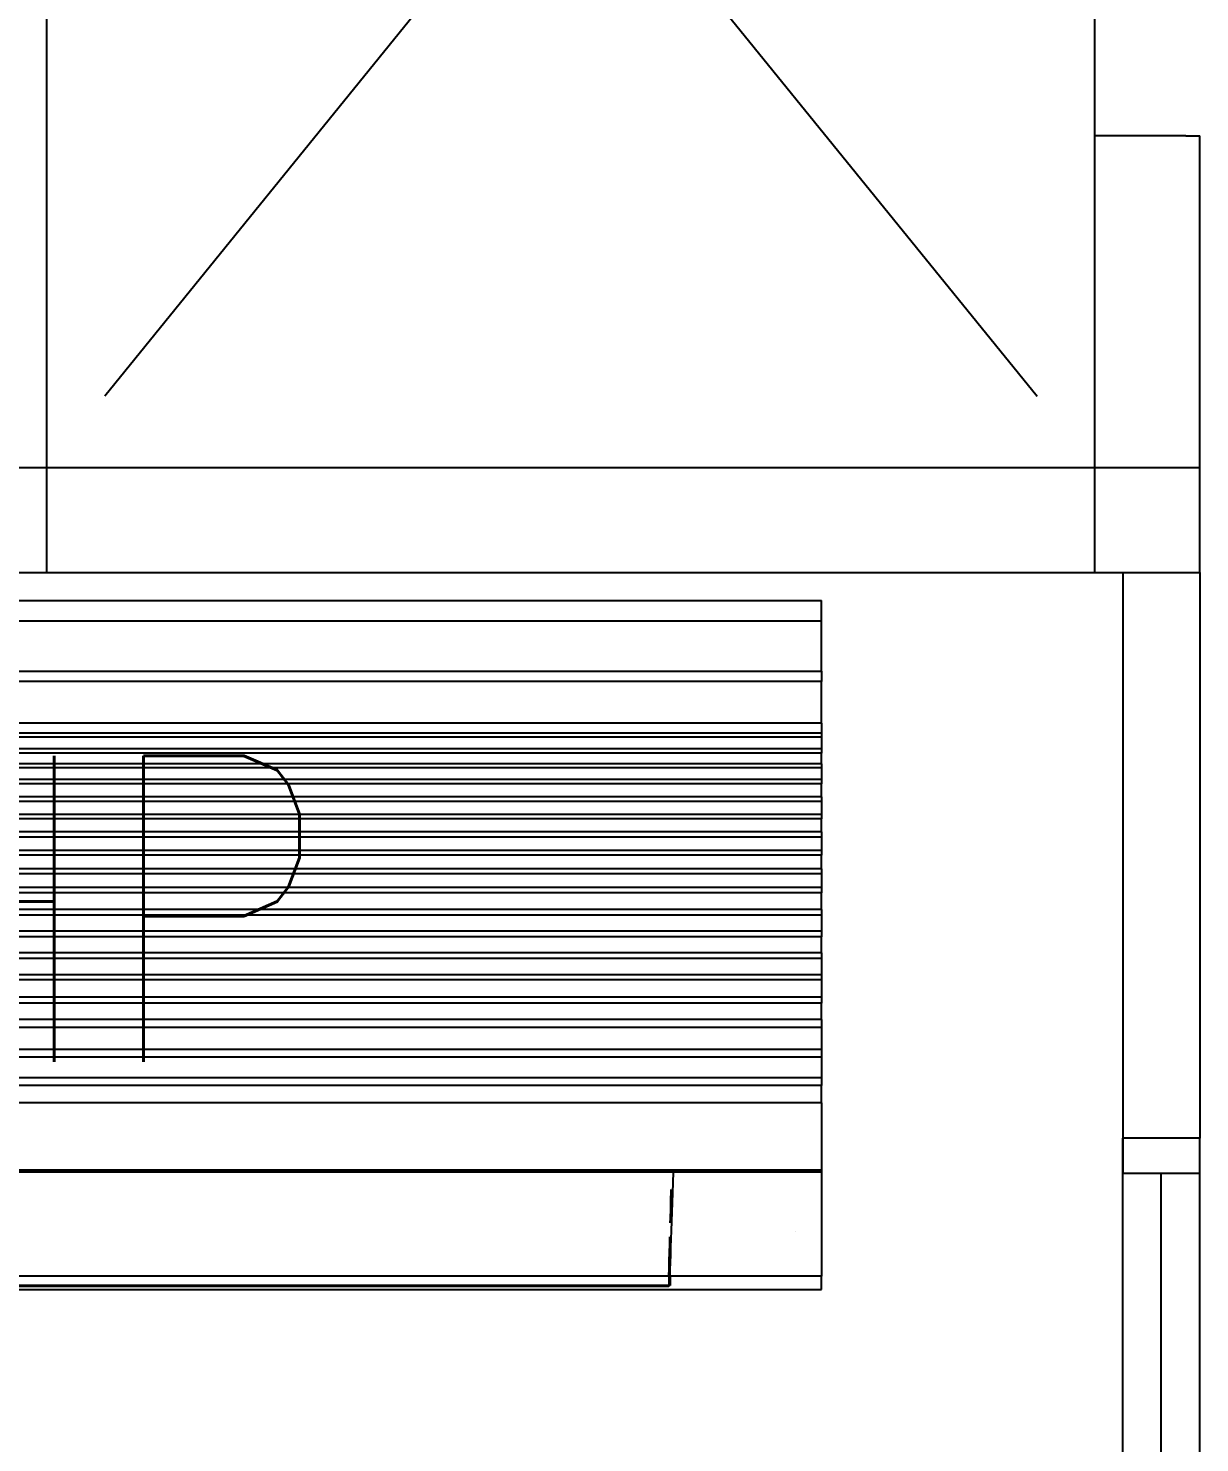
# Model space of a CAD drawing. Header units: inches. Extents: x -86408137 to 595769, y 1041006 to 3160331.
# Drawn here: x 398696 to 400373, y 1071248 to 1073273 of the extents above; entities that cross this region are included whole.
import ezdxf

# ---------------------------------------------------------------- set-up
doc = ezdxf.new("R2010")
doc.units = ezdxf.units.IN
doc.header["$MEASUREMENT"] = 0
doc.linetypes.add('CENTER2', pattern=[1.125, 0.75, -0.125, 0.125, -0.125])
doc.linetypes.add('DASHDOT', pattern=[1, 0.5, -0.25, 0, -0.25])
for name, color, linetype in [('Edges', 7, 'Continuous'), ('GRID', 8, 'CENTER2'), ('LW', 2, 'Continuous'), ('partition', 8, 'Continuous'), ('WALL', 1, 'Continuous'), ('WIN', 9, 'Continuous')]:
    doc.layers.add(name, color=color, linetype=linetype)
doc.styles.add('LAILA', font='romans.shx', dxfattribs={"width": 0.85, "height": 350})

# ---------------------------------------------------------------- blocks, each defined once
blk = doc.blocks.new('air con')
at = {"layer": 'Edges'}
for p, q in [((71.402, 41.898), (152.402, 41.898)), ((152.402, 41.095), (152.402, 41.898)), ((71.402, 41.095), (152.402, 41.095)), ((152.402, 39.122), (152.402, 41.095)), ((71.402, 39.122), (152.402, 39.122)), ((152.402, 39.122), (152.402, 38.724)), ((152.402, 38.724), (71.402, 38.724)), ((152.402, 37.092), (152.402, 38.724)), ((152.402, 37.092), (71.402, 37.092)), ((152.402, 36.701), (71.402, 36.701)), ((152.402, 37.092), (152.402, 36.701)), ((152.402, 36.701), (152.402, 36.542)), ((152.402, 36.542), (71.402, 36.542)), ((152.402, 36.078), (71.402, 36.078)), ((152.402, 36.542), (152.402, 36.078)), ((152.402, 36.078), (152.402, 35.914)), ((152.402, 35.914), (71.402, 35.914)), ((152.402, 35.493), (71.402, 35.493)), ((152.402, 35.493), (152.402, 35.914)), ((152.402, 35.493), (152.402, 35.34)), ((152.402, 35.34), (71.402, 35.34)), ((152.402, 35.34), (152.402, 34.877)), ((152.402, 34.877), (71.402, 34.877)), ((152.402, 34.709), (71.402, 34.709)), ((152.402, 34.877), (152.402, 34.709)), ((152.402, 34.207), (152.402, 34.709)), ((152.402, 34.207), (71.402, 34.207)), ((152.402, 34.022), (71.402, 34.022)), ((152.402, 34.207), (152.402, 34.022)), ((152.402, 34.022), (152.402, 33.51)), ((152.402, 33.51), (71.402, 33.51)), ((152.402, 33.335), (71.402, 33.335)), ((152.402, 33.51), (152.402, 33.335)), ((152.402, 32.826), (152.402, 33.335)), ((152.402, 32.826), (71.402, 32.826)), ((152.402, 32.826), (152.402, 32.625)), ((152.402, 32.625), (71.402, 32.625)), ((152.402, 32.625), (152.402, 32.098)), ((152.402, 32.098), (71.402, 32.098)), ((152.402, 31.911), (71.402, 31.911)), ((152.402, 32.098), (152.402, 31.911)), ((152.402, 31.378), (152.402, 31.911)), ((152.402, 31.378), (71.402, 31.378)), ((152.402, 31.189), (71.402, 31.189)), ((152.402, 31.378), (152.402, 31.189)), ((152.402, 31.189), (152.402, 30.654)), ((152.402, 30.654), (71.402, 30.654)), ((152.402, 30.654), (152.402, 30.439)), ((152.402, 30.439), (71.402, 30.439)), ((152.402, 29.791), (152.402, 30.439)), ((152.402, 29.791), (71.402, 29.791)), ((152.402, 29.562), (71.402, 29.562)), ((152.402, 29.791), (152.402, 29.562)), ((152.402, 29.562), (152.402, 28.935)), ((152.402, 28.935), (71.402, 28.935)), ((152.402, 28.935), (152.402, 28.714)), ((152.402, 28.714), (71.402, 28.714)), ((152.402, 28.092), (152.402, 28.714)), ((152.402, 28.092), (71.402, 28.092)), ((152.402, 27.871), (71.402, 27.871)), ((152.402, 28.092), (152.402, 27.871)), ((152.402, 27.871), (152.402, 27.226)), ((152.402, 27.226), (71.402, 27.226)), ((152.402, 27.226), (152.402, 27.024)), ((152.402, 27.024), (71.402, 27.024)), ((152.402, 27.024), (152.402, 26.349)), ((152.402, 26.349), (71.402, 26.349)), ((152.402, 26.117), (71.402, 26.117)), ((152.402, 26.349), (152.402, 26.117)), ((152.402, 25.469), (152.402, 26.117)), ((152.402, 25.469), (71.402, 25.469)), ((152.402, 25.162), (71.402, 25.162)), ((152.402, 25.469), (152.402, 25.162)), ((152.402, 25.162), (152.402, 24.304)), ((152.402, 24.304), (71.402, 24.304)), ((152.402, 24.002), (71.402, 24.002)), ((152.402, 24.304), (152.402, 24.002)), ((152.402, 24.002), (152.402, 23.184)), ((152.402, 23.184), (71.402, 23.184)), ((152.402, 22.883), (71.402, 22.883)), ((152.402, 23.184), (152.402, 22.883)), ((152.402, 22.213), (152.402, 22.883)), ((152.402, 22.213), (71.402, 22.213)), ((152.402, 22.213), (152.402, 19.568)), ((152.402, 19.568), (71.402, 19.568)), ((152.402, 19.493), (71.402, 19.493)), ((146.588, 19.085), (146.601, 19.493)), ((152.402, 19.568), (152.402, 19.493)), ((152.402, 19.493), (152.402, 15.42)), ((146.575, 18.687), (146.588, 19.085)), ((146.494, 18.035), (146.504, 18.391)), ((146.504, 18.391), (146.514, 18.752)), ((146.514, 18.752), (146.516, 18.813)), ((146.55, 17.923), (146.562, 18.299)), ((146.562, 18.299), (146.575, 18.687)), ((146.484, 17.685), (146.494, 18.035)), ((146.538, 17.558), (146.55, 17.923)), ((146.479, 17.503), (146.484, 17.685)), ((146.516, 16.869), (146.527, 17.206)), ((146.527, 17.206), (146.538, 17.558)), ((146.447, 16.349), (146.456, 16.673)), ((146.456, 16.673), (146.464, 16.956)), ((146.505, 16.546), (146.516, 16.869)), ((151.402, 17.184), (151.402, 17.175)), ((146.438, 16.032), (146.447, 16.349)), ((146.486, 15.948), (146.495, 16.239)), ((146.495, 16.239), (146.505, 16.546)), ((146.421, 15.42), (146.429, 15.722)), ((146.429, 15.722), (146.438, 16.032)), ((146.468, 15.42), (146.477, 15.675)), ((146.477, 15.675), (146.486, 15.948)), ((146.421, 15.42), (76.921, 15.42)), ((146.421, 15.051), (76.921, 15.051)), ((146.421, 15.012), (76.921, 15.012)), ((146.468, 15.42), (146.421, 15.42)), ((146.421, 15.42), (146.421, 15.051)), ((146.468, 15.051), (146.421, 15.051)), ((146.421, 15.051), (146.421, 15.012)), ((152.402, 15.42), (146.468, 15.42)), ((146.468, 15.42), (146.468, 15.051)), ((152.402, 14.898), (152.402, 15.42)), ((71.402, 14.898), (152.402, 14.898))]:
    blk.add_line(p, q, dxfattribs=at)
blk = doc.blocks.new('1.5HP AIR CONDITION')
at = {"xscale": 36.51607049631966, "yscale": 36.51607049631966, "zscale": 36.51607049631966}
blk.add_blockref('air con', (-4086.2, -544), dxfattribs=at)
at = {"insert": (-704.8, 763.8), "char_height": 438.25, "width": 4290.862, "attachment_point": 1, "style": 'LAILA'}
blk.add_mtext('1.5HP', dxfattribs=at)

msp = doc.modelspace()

# ---------------------------------------------------------------- linework, layer by layer
at = {"layer": 'GRID', "linetype": 'DASHDOT', "ltscale": 1500}
for p, q in [((400222.7, 1074494.1), (398722.7, 1072644.1)), ((398722.7, 1074494.1), (400222.7, 1072644.1))]:
    msp.add_line(p, q, dxfattribs=at)
at = {"layer": 'LW'}
msp.add_line((400222.7, 1073119.1), (400222.7, 1074019.1), dxfattribs=at)
at = {"layer": 'partition'}
for p, q in [((400262.7, 1072494.1), (400262.7, 1071684.1)), ((400372.7, 1072494.1), (400372.7, 1071684.1)), ((400372.7, 1071684.1), (400262.7, 1071684.1))]:
    msp.add_line(p, q, dxfattribs=at)
at = {"layer": 'WALL'}
for p, q in [((398722.7, 1072494.1), (398722.7, 1074644.1)), ((400222.7, 1072494.1), (400222.7, 1073119.1)), ((400242.7, 1073119.1), (400222.7, 1073119.1)), ((400352.7, 1073119.1), (400242.7, 1073119.1)), ((400352.7, 1073119.1), (400372.7, 1073119.1)), ((400372.7, 1072494.1), (400372.7, 1073119.1)), ((392947.7, 1072644.1), (400372.7, 1072644.1)), ((396372.7, 1072494.1), (400372.7, 1072494.1))]:
    msp.add_line(p, q, dxfattribs=at)
at = {"layer": 'WIN'}
for p, q in [((400262.7, 1070634.1), (400262.7, 1071684.1)), ((400372.7, 1070634.1), (400372.7, 1071684.1)), ((400317.7, 1070684.1), (400317.7, 1071634.1))]:
    msp.add_line(p, q, dxfattribs=at)
msp.add_lwpolyline([(400372.7, 1071684.1), (400262.7, 1071684.1), (400262.7, 1071634.1), (400372.7, 1071634.1)], close=True, dxfattribs=at)

# ---------------------------------------------------------------- block references
msp.add_blockref('1.5HP AIR CONDITION', (398352.4, 1071467.9))

doc.saveas('drawing.dxf')
